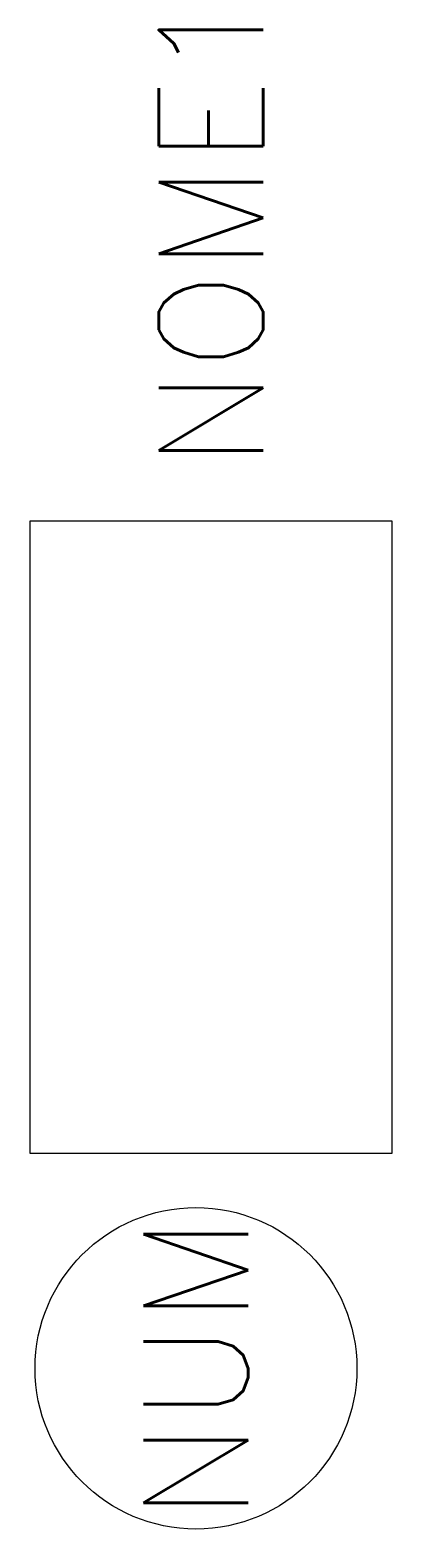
# Model space of a CAD drawing. Header units: millimetres. Extents: x 0 to 6.9, y -7.2 to 21.5.
import ezdxf
from ezdxf.enums import TextEntityAlignment as Align

# ---------------------------------------------------------------- set-up
doc = ezdxf.new("R2010")
doc.units = ezdxf.units.MM
doc.styles.add('Romans', font='romans.shx')

msp = doc.modelspace()

# ---------------------------------------------------------------- linework, layer by layer
msp.add_lwpolyline([(0, 12.116), (6.923, 12.116), (6.923, 0), (0, 0)], close=True)
msp.add_circle((3.174, -4.116), 3.078)

# ---------------------------------------------------------------- texts
at = {"color": 7, "style": 'Romans', "flags": 4}
msp.add_attdef('NOME1', text='NOME1', height=2, rotation=90, dxfattribs=at).set_placement((3.462, 13.116), align=Align.MIDDLE_LEFT)
msp.add_attdef('NUM', text='NUM', height=2, rotation=90, dxfattribs=at).set_placement((3.17, -4.12), align=Align.MIDDLE_CENTER)

doc.saveas('drawing.dxf')
